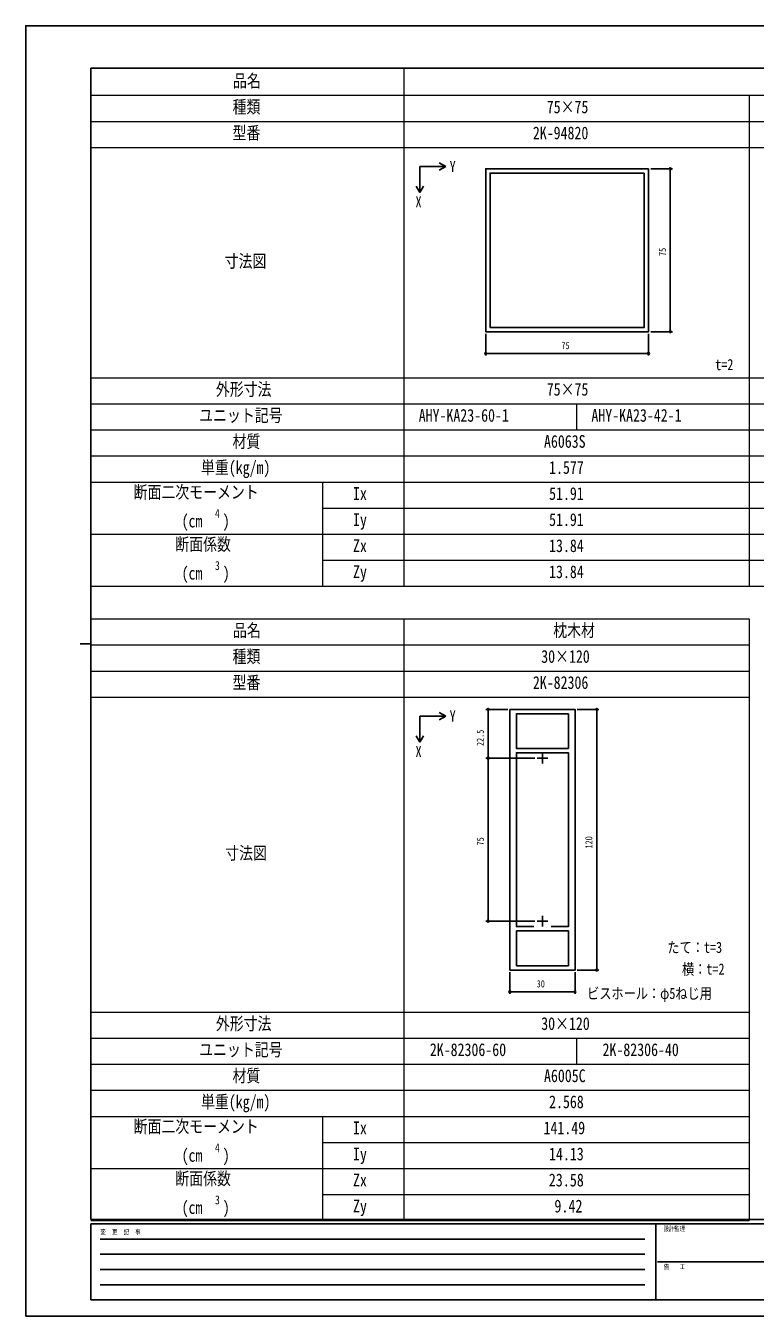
# Model space of a CAD drawing. Units: millimetres on the paper. Extents: x -420 to 420, y -297 to 297.
# Drawn here: x -420 to -85, y -297 to 297 of the extents above; entities that cross this region are included whole.
import ezdxf
from ezdxf.enums import TextEntityAlignment as Align

# ---------------------------------------------------------------- set-up
doc = ezdxf.new("R2010")
doc.units = ezdxf.units.MM
doc.layers.add('0-1_TABLE1', color=7, linetype='Continuous', lineweight=18)
for name, color, linetype in [('0-2_USER1', 3, 'Continuous'), ('0-3_YKK_11', 7, 'Continuous'), ('0-5_YKK_D', 6, 'Continuous'), ('0-6_YKK_ZWAK', 7, 'Continuous')]:
    doc.layers.add(name, color=color, linetype=linetype)
doc.styles.add('ＭＳ ゴシック', font='')
doc.styles.get('ＭＳ ゴシック').set_extended_font_data('MS Gothic')

msp = doc.modelspace()

# ---------------------------------------------------------------- linework, layer by layer
at = {"layer": '0-1_TABLE1'}
for p, q in [((-246.498, 277), (-246.498, 39)), ((-390.498, 265), (389.502, 265)), ((-87.498, 265), (-87.498, 39)), ((-390.498, 253), (389.502, 253)), ((-390.498, 241), (389.502, 241)), ((-390.498, 135), (389.502, 135)), ((-390.498, 123), (389.502, 123)), ((-166.998, 123), (-166.998, 111)), ((-390.498, 111), (389.502, 111)), ((-390.498, 99), (389.502, 99)), ((-390.498, 87), (389.502, 87)), ((-283.831, 87), (-283.831, 39)), ((-283.831, 75), (389.502, 75)), ((-390.498, 63), (389.502, 63)), ((-283.831, 51), (389.502, 51)), ((-390.498, 39), (389.502, 39)), ((-390.498, 24), (-87.498, 24)), ((-246.498, 24), (-246.498, -253)), ((-87.498, 24), (-87.498, -253)), ((-390.498, 12), (-87.498, 12)), ((-390.498, 0), (-87.498, 0)), ((-390.498, -12), (-87.498, -12)), ((-390.498, -157), (-87.498, -157)), ((-390.498, -169), (-87.498, -169)), ((-166.998, -169), (-166.998, -181)), ((-390.498, -181), (-87.498, -181)), ((-390.498, -193), (-87.498, -193)), ((-390.498, -205), (-87.498, -205)), ((-283.831, -205), (-283.831, -253)), ((-283.831, -217), (-87.498, -217)), ((-390.498, -229), (-87.498, -229)), ((-283.831, -241), (-87.498, -241)), ((-390.498, -253), (-87.498, -253))]:
    msp.add_line(p, q, dxfattribs=at)
at = {"layer": '0-2_USER1'}
for p, q in [((-239.118, 232.226), (-227.118, 232.226)), ((-239.118, 232.226), (-239.118, 220.226)), ((-227.118, 232.226), (-230.118, 233.959)), ((-227.118, 232.226), (-230.118, 230.494)), ((-239.118, 220.226), (-240.85, 223.226)), ((-239.118, 220.226), (-237.386, 223.226)), ((-239.118, -20.774), (-227.118, -20.774)), ((-239.118, -20.774), (-239.118, -32.774)), ((-227.118, -20.774), (-230.118, -19.041)), ((-227.118, -20.774), (-230.118, -22.506)), ((-239.118, -32.774), (-240.85, -29.774)), ((-239.118, -32.774), (-237.386, -29.774))]:
    msp.add_line(p, q, dxfattribs=at)
at = {"layer": '0-3_YKK_11'}
for p, q in [((-180.151, -40.149), (-185.151, -40.149)), ((-182.651, -42.649), (-182.651, -37.649)), ((-182.651, -117.649), (-182.651, -112.649)), ((-180.151, -115.149), (-185.151, -115.149))]:
    msp.add_line(p, q, dxfattribs=at)
for points in [[(-133.784, 231.176), (-133.784, 156.176), (-208.784, 156.176), (-208.784, 231.176)], [(-135.784, 229.176), (-206.784, 229.176), (-206.784, 158.176), (-135.784, 158.176)], [(-197.651, -17.649), (-197.651, -137.649), (-167.651, -137.649), (-167.651, -17.649)], [(-170.651, -19.649), (-194.651, -19.649), (-194.651, -35.649), (-170.651, -35.649)], [(-170.651, -119.649), (-194.651, -119.649), (-194.651, -135.649), (-170.651, -135.649)]]:
    msp.add_lwpolyline(points, close=True, dxfattribs=at)
for points in [[(-186.626, -37.649), (-194.651, -37.649), (-194.651, -117.649), (-186.626, -117.649)], [(-178.676, -117.649), (-170.651, -117.649), (-170.651, -37.649), (-186.626, -37.649), (-178.676, -37.649)]]:
    msp.add_lwpolyline(points, dxfattribs=at)
at = {"layer": '0-5_YKK_D'}
for p, q in [((-132.784, 231.176), (-122.784, 231.176)), ((-123.784, 231.176), (-123.784, 156.176)), ((-208.784, 155.176), (-208.784, 145.176)), ((-133.784, 155.176), (-133.784, 145.176)), ((-132.784, 156.176), (-122.784, 156.176)), ((-208.784, 146.176), (-133.784, 146.176)), ((-198.651, -17.649), (-208.651, -17.649)), ((-207.651, -40.149), (-207.651, -17.649)), ((-166.651, -17.649), (-156.651, -17.649)), ((-157.651, -17.649), (-157.651, -137.649)), ((-186.151, -40.149), (-208.651, -40.149)), ((-186.151, -40.149), (-208.651, -40.149)), ((-207.651, -40.149), (-207.651, -115.149)), ((-186.151, -115.149), (-208.651, -115.149)), ((-197.651, -138.649), (-197.651, -148.649)), ((-167.651, -138.649), (-167.651, -148.649)), ((-166.651, -137.649), (-156.651, -137.649)), ((-167.651, -147.649), (-197.651, -147.649))]:
    msp.add_line(p, q, dxfattribs=at)
for centre in [(-123.784, 231.176), (-123.784, 156.176), (-208.784, 146.176), (-133.784, 146.176), (-207.651, -17.649), (-157.651, -17.649), (-207.651, -40.149), (-207.651, -40.149), (-207.651, -115.149), (-157.651, -137.649), (-197.651, -147.649), (-167.651, -147.649)]:
    msp.add_circle(centre, 0.425, dxfattribs=at)
at = {"layer": '0-6_YKK_ZWAK'}
for p, q in [((389.502, 277.5), (-390.498, 277.5)), ((-390.498, -252.5), (-390.498, 277.5)), ((-395.498, 12.5), (-390.498, 12.5)), ((389.502, -252.5), (-390.498, -252.5)), ((-130.498, -254.5), (-390.498, -254.5)), ((-390.498, -289.5), (-390.498, -254.5)), ((-130.498, -254.5), (-130.498, -289.5)), ((-0.498, -254.5), (-130.498, -254.5)), ((-386.248, -261.5), (-135.498, -261.5)), ((-386.248, -268.5), (-135.498, -268.5)), ((-129.748, -272), (-0.498, -272)), ((-386.248, -275.5), (-135.498, -275.5)), ((-386.248, -282.5), (-135.498, -282.5)), ((-390.498, -289.5), (-130.498, -289.5)), ((-130.498, -289.5), (-0.498, -289.5))]:
    msp.add_line(p, q, dxfattribs=at)
msp.add_lwpolyline([(-420.5, -297), (420.5, -297), (420.5, 297), (-420.5, 297)], close=True, dxfattribs=at)

# ---------------------------------------------------------------- texts
at = {"layer": '0-1_TABLE1', "style": 'ＭＳ ゴシック', "width": 0.8}
for s, height, p in [('品名', 5.865, (-325.111, 267)), ('種類', 5.865, (-325.325, 255)), ('75×75', 5.865, (-180.651, 255)), ('型番', 5.865, (-325.325, 243)), ('2K-94820', 5.865, (-187.051, 243)), ('寸法図', 5.865, (-328.951, 184)), ('t=2', 5.132, (-103.13, 136.957)), ('外形寸法', 5.865, (-333.005, 125)), ('75×75', 5.865, (-180.651, 125)), ('ユニット記号', 5.865, (-340.685, 113)), ('AHY-KA23-60-1', 5.865, (-239.601, 113)), ('AHY-KA23-42-1', 5.865, (-160.101, 113)), ('材質', 5.865, (-325.325, 101)), ('A6063S', 5.865, (-181.931, 101)), ('単重(㎏/m)', 5.865, (-339.831, 89)), ('1.577', 5.865, (-179.585, 89)), ('断面二次モーメント', 5.865, (-370.871, 77.667)), ('Ix', 5.865, (-269.858, 77)), ('51.91', 5.865, (-179.585, 77)), ('(cm', 5.865, (-348.77, 64.333)), ('4', 4.106, (-333.41, 69.267)), (')', 5.865, (-329.826, 64.333)), ('Iy', 5.865, (-269.858, 65)), ('51.91', 5.865, (-179.585, 65)), ('断面係数', 5.865, (-351.671, 53.667)), ('Zx', 5.865, (-269.858, 53)), ('13.84', 5.865, (-179.585, 53)), ('(cm', 5.865, (-348.77, 40.333)), ('3', 4.106, (-333.41, 45.267)), (')', 5.865, (-329.826, 40.333)), ('Zy', 5.865, (-269.858, 41)), ('13.84', 5.865, (-179.585, 41)), ('品名', 5.865, (-325.111, 14)), ('枕木材', 5.865, (-177.665, 14)), ('種類', 5.865, (-325.325, 2)), ('30×120', 5.865, (-183.211, 2)), ('型番', 5.865, (-325.325, -10)), ('2K-82306', 5.865, (-187.051, -10)), ('寸法図', 5.865, (-328.701, -88.5)), ('たて：t=3', 5.132, (-125.11, -131.319)), ('横：t=2', 5.132, (-118.39, -141.319)), ('ビスホール：φ5ねじ用', 5.132, (-162.07, -152.506)), ('外形寸法', 5.865, (-333.005, -167)), ('30×120', 5.865, (-183.211, -167)), ('ユニット記号', 5.865, (-340.685, -179)), ('2K-82306-60', 5.865, (-234.481, -179)), ('2K-82306-40', 5.865, (-154.981, -179)), ('材質', 5.865, (-325.325, -191)), ('A6005C', 5.865, (-181.931, -191)), ('単重(㎏/m)', 5.865, (-339.831, -203)), ('2.568', 5.865, (-179.585, -203)), ('断面二次モーメント', 5.865, (-370.871, -214.333)), ('Ix', 5.865, (-269.858, -215)), ('141.49', 5.865, (-182.145, -215)), ('(cm', 5.865, (-348.77, -227.667)), ('4', 4.106, (-333.41, -222.733)), (')', 5.865, (-329.826, -227.667)), ('Iy', 5.865, (-269.858, -227)), ('14.13', 5.865, (-179.585, -227)), ('断面係数', 5.865, (-351.671, -238.333)), ('Zx', 5.865, (-269.858, -239)), ('23.58', 5.938, (-179.742, -239.05)), ('(cm', 5.865, (-348.77, -251.667)), ('3', 4.106, (-333.41, -246.733)), (')', 5.865, (-329.826, -251.667)), ('Zy', 5.865, (-269.858, -251)), ('9.42', 5.938, (-177.15, -251.05))]:
    msp.add_text(s, height=height, dxfattribs=at).set_placement(p, align=Align.BOTTOM_LEFT)
at = {"layer": '0-2_USER1', "style": 'ＭＳ ゴシック', "width": 0.8}
for s, p in [('Y', (-225.379, 228.162)), ('X', (-241.092, 211.847)), ('Y', (-225.379, -24.838)), ('X', (-241.092, -41.153))]:
    msp.add_text(s, height=5.132, dxfattribs=at).set_placement(p, align=Align.BOTTOM_LEFT)
at = {"layer": '0-5_YKK_D', "style": 'ＭＳ ゴシック', "width": 0.8}
for s, p in [('75', (-124.784, 191.036)), ('22.5', (-208.651, -34.539)), ('75', (-208.651, -80.289)), ('120', (-158.651, -81.729))]:
    msp.add_text(s, height=3.299, rotation=90, dxfattribs=at).set_placement(p, align=Align.BOTTOM_LEFT)
for s, p in [('75', (-173.924, 147.176)), ('30', (-185.291, -146.649))]:
    msp.add_text(s, height=3.299, dxfattribs=at).set_placement(p, align=Align.BOTTOM_LEFT)
at = {"layer": '0-6_YKK_ZWAK', "style": 'ＭＳ ゴシック', "width": 0.8}
for s, p in [('設計監理', (-126.831, -258.5)), ('変  更  記  事', (-386.131, -260)), ('施\u3000\u3000工', (-126.831, -276))]:
    msp.add_text(s, height=2.199, dxfattribs=at).set_placement(p, align=Align.BOTTOM_LEFT)

doc.saveas('drawing.dxf')
